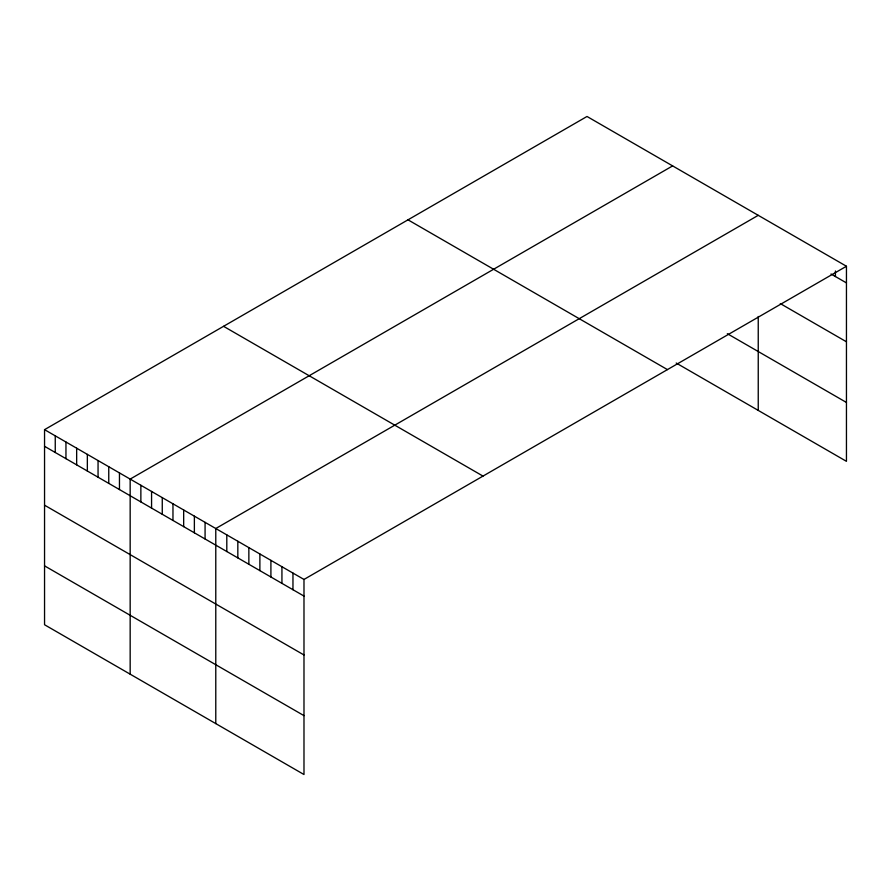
<?xml version="1.0" encoding="UTF-8"?>
<svg xmlns="http://www.w3.org/2000/svg" width="891" height="891" viewBox="0 0 891 891"><rect width="100%" height="100%" fill="white"/><g stroke="black" fill="none" stroke-linecap="round" stroke-linejoin="round"><path stroke-width="1.34" d="M846.45 266.253L303.987 579.451L303.987 774.524L44.55 624.747L44.55 429.662L587.013 116.476L846.45 266.253L846.45 461.338L676.202 363.038M672.627 165.904L130.164 479.091L130.164 674.164M758.241 215.332L215.778 528.519L215.778 723.592M831.013 273.994L846.45 282.904M780.293 303.586L846.45 341.788M727.323 333.68L846.45 402.454M408 219.832L667.437 369.609M223.563 326.318L483 476.095M44.55 429.662L303.987 579.451M44.55 446.313L303.987 596.09M44.55 505.197L303.987 654.974M44.55 565.863L303.987 715.64M835.424 270.987L835.424 276.544M758.241 316.472L758.241 410.406M292.961 573.08L292.961 589.731M281.935 566.721L281.935 583.36M270.909 560.35L270.909 577M259.882 553.99L259.882 570.63M248.856 547.62L248.856 564.27M237.83 541.26L237.83 557.9M226.804 534.89L226.804 551.54M205.075 522.349L205.075 538.988M194.372 516.167L194.372 532.807M183.669 509.986L183.669 526.637M172.965 503.805L172.965 520.455M162.262 497.635L162.262 514.274M151.57 491.453L151.57 508.104M140.867 485.272L140.867 501.923M119.461 472.921L119.461 489.56M108.758 466.739L108.758 483.39M98.055 460.558L98.055 477.208M87.351 454.377L87.351 471.027M76.659 448.206L76.659 464.846M65.956 442.025L65.956 458.676M55.253 435.844L55.253 452.494"/></g></svg>
